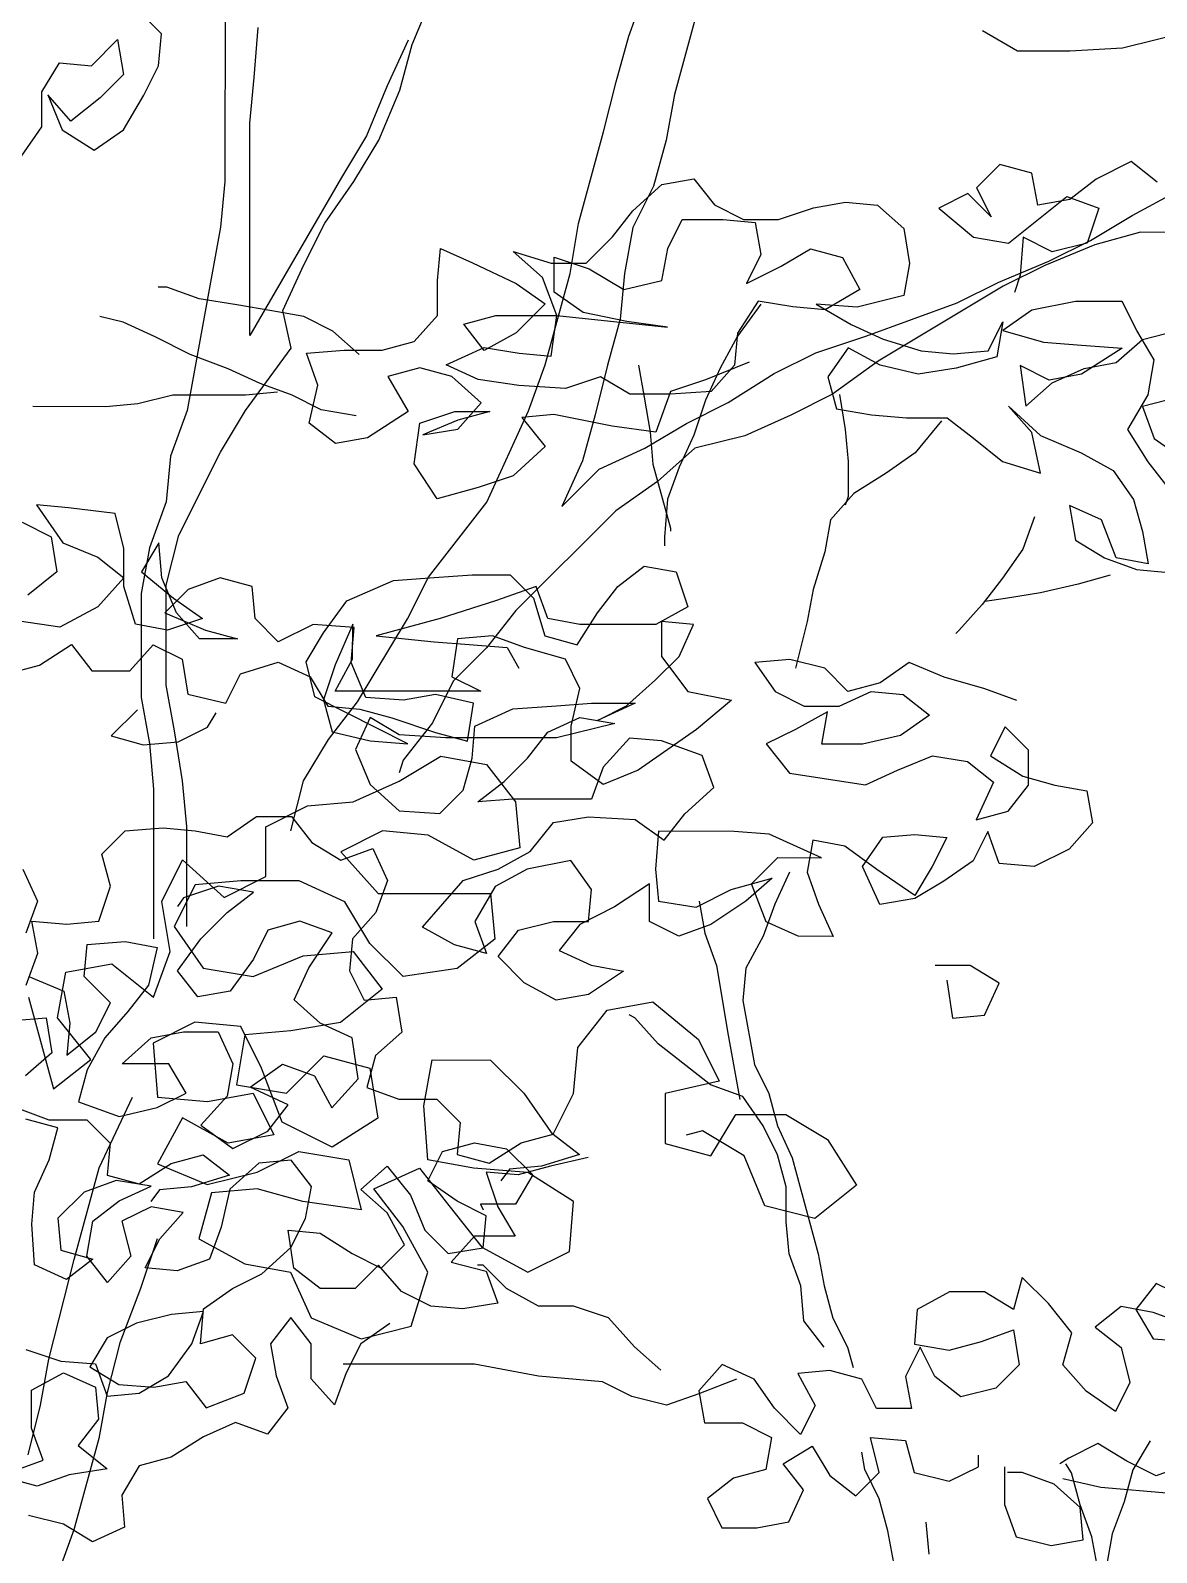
# Model space of a CAD drawing. Header units: millimetres. Extents: x -249630 to 95394, y -188036 to 109963.
# Drawn here: x -72988.3 to -72640.1, y -652.3 to -181.6 of the extents above; entities that cross this region are included whole.
import ezdxf

# ---------------------------------------------------------------- set-up
doc = ezdxf.new("R2010")
doc.units = ezdxf.units.MM
doc.layers.add('AHojas', color=86, linetype='Continuous')
doc.layers.add('ATronco', color=36, linetype='Continuous')

# ---------------------------------------------------------------- blocks, each defined once
blk = doc.blocks.new('Arbol_01')
at = {"layer": 'AHojas'}
for p, q in [((-0.4929, 2.429), (-0.50216, 2.43828)), ((-0.49394, 2.41767), (-0.4929, 2.429)), ((-0.20268, 2.43023), (-0.19033, 2.42301)), ((-0.15326, 2.42401), (-0.12854, 2.43016)), ((-0.51763, 2.4177), (-0.50835, 2.42696)), ((-0.50835, 2.42696), (-0.5063, 2.4146)), ((-0.19033, 2.42301), (-0.1718, 2.42299)), ((-0.1718, 2.42299), (-0.15326, 2.42401)), ((-0.53514, 2.40845), (-0.52895, 2.41874)), ((-0.52895, 2.41874), (-0.51763, 2.4177)), ((-0.4991, 2.40738), (-0.49394, 2.41767)), ((-0.5063, 2.4146), (-0.51455, 2.40637)), ((-0.53515, 2.39609), (-0.53514, 2.40845)), ((-0.53308, 2.40741), (-0.52794, 2.39505)), ((-0.52485, 2.39814), (-0.53308, 2.40741)), ((-0.51455, 2.40637), (-0.52485, 2.39814)), ((-0.50632, 2.39503), (-0.4991, 2.40738)), ((-0.54237, 2.3858), (-0.53515, 2.39609)), ((-0.52794, 2.39505), (-0.51662, 2.38783)), ((-0.51662, 2.38783), (-0.50632, 2.39503)), ((-0.15021, 2.38385), (-0.16257, 2.37768)), ((-0.14095, 2.37663), (-0.15021, 2.38385)), ((-0.19655, 2.38286), (-0.20479, 2.37463)), ((-0.18522, 2.37976), (-0.19655, 2.38286)), ((-0.18317, 2.36843), (-0.18522, 2.37976)), ((-0.316, 2.37576), (-0.30467, 2.37781)), ((-0.30467, 2.37781), (-0.29747, 2.36854)), ((-0.16257, 2.37768), (-0.17185, 2.37048)), ((-0.3263, 2.3665), (-0.316, 2.37576)), ((-0.20788, 2.37257), (-0.21818, 2.36743)), ((-0.19965, 2.36433), (-0.20788, 2.37257)), ((-0.20479, 2.37463), (-0.19965, 2.36433)), ((-0.29747, 2.36854), (-0.28718, 2.36338)), ((-0.26246, 2.36747), (-0.25113, 2.36952)), ((-0.25113, 2.36952), (-0.23981, 2.36848)), ((-0.23981, 2.36848), (-0.23055, 2.36024)), ((-0.19348, 2.35506), (-0.17287, 2.37151)), ((-0.17185, 2.37048), (-0.18317, 2.36843)), ((-0.17287, 2.37151), (-0.16155, 2.36738)), ((-0.33352, 2.35724), (-0.3263, 2.3665)), ((-0.27482, 2.36337), (-0.26246, 2.36747)), ((-0.21818, 2.36743), (-0.20584, 2.35713)), ((-0.16155, 2.36738), (-0.16568, 2.35503)), ((-0.31396, 2.35311), (-0.3088, 2.3634)), ((-0.3088, 2.3634), (-0.29438, 2.36339)), ((-0.29438, 2.36339), (-0.28306, 2.36234)), ((-0.28718, 2.36338), (-0.27482, 2.36337)), ((-0.28306, 2.36234), (-0.28101, 2.35102)), ((-0.34279, 2.34798), (-0.33352, 2.35724)), ((-0.23055, 2.36024), (-0.2285, 2.34788)), ((-0.20584, 2.35713), (-0.19348, 2.35506)), ((-0.18833, 2.35711), (-0.18938, 2.34372)), ((-0.17804, 2.35195), (-0.18833, 2.35711)), ((-0.16568, 2.35503), (-0.17804, 2.35195)), ((-0.39531, 2.34185), (-0.39427, 2.35318)), ((-0.39427, 2.35318), (-0.38295, 2.34802)), ((-0.36853, 2.35213), (-0.35515, 2.348)), ((-0.35824, 2.34285), (-0.36853, 2.35213)), ((-0.35413, 2.3377), (-0.35412, 2.35005)), ((-0.35412, 2.35005), (-0.34177, 2.34592)), ((-0.31603, 2.34178), (-0.31396, 2.35311)), ((-0.28101, 2.35102), (-0.28617, 2.34072)), ((-0.27381, 2.34689), (-0.2635, 2.35306)), ((-0.2635, 2.35306), (-0.25218, 2.34996)), ((-0.25218, 2.34996), (-0.24601, 2.33863)), ((-0.38295, 2.34802), (-0.36751, 2.3408)), ((-0.35515, 2.348), (-0.34279, 2.34798)), ((-0.34177, 2.34592), (-0.32942, 2.3387)), ((-0.28617, 2.34072), (-0.27381, 2.34689)), ((-0.2285, 2.34788), (-0.23057, 2.33655)), ((-0.35311, 2.32946), (-0.35824, 2.34285)), ((-0.18938, 2.34372), (-0.19144, 2.33755)), ((-0.39532, 2.3295), (-0.39531, 2.34185)), ((-0.36751, 2.3408), (-0.35722, 2.33358)), ((-0.32942, 2.3387), (-0.31603, 2.34178)), ((-0.24601, 2.33863), (-0.25837, 2.33143)), ((-0.34384, 2.33048), (-0.35413, 2.3377)), ((-0.23057, 2.33655), (-0.24705, 2.33245)), ((-0.35722, 2.33358), (-0.36753, 2.32329)), ((-0.28205, 2.33454), (-0.28927, 2.32322)), ((-0.28103, 2.33351), (-0.28927, 2.32219)), ((-0.2697, 2.33247), (-0.28205, 2.33454)), ((-0.25837, 2.33143), (-0.2697, 2.33247)), ((-0.26146, 2.33349), (-0.24911, 2.32628)), ((-0.24705, 2.33245), (-0.26146, 2.33349)), ((-0.18527, 2.33137), (-0.19557, 2.32417)), ((-0.16982, 2.33444), (-0.18527, 2.33137)), ((-0.15334, 2.33442), (-0.16982, 2.33444)), ((-0.14821, 2.32412), (-0.15334, 2.33442)), ((-0.40357, 2.32024), (-0.39532, 2.3295)), ((-0.38606, 2.3264), (-0.37473, 2.32948)), ((-0.37473, 2.32948), (-0.35311, 2.32946)), ((-0.35518, 2.31505), (-0.35311, 2.32946)), ((-0.35311, 2.32946), (-0.31398, 2.3253)), ((-0.3284, 2.32738), (-0.34384, 2.33048)), ((-0.31398, 2.3253), (-0.3284, 2.32738)), ((-0.20073, 2.31696), (-0.19557, 2.32726)), ((-0.19557, 2.32726), (-0.19764, 2.3149)), ((-0.42299, 2.31567), (-0.43225, 2.32392)), ((-0.37886, 2.31713), (-0.38606, 2.3264)), ((-0.36753, 2.32329), (-0.37886, 2.31713)), ((-0.24911, 2.32628), (-0.23779, 2.32112)), ((-0.19557, 2.32417), (-0.18116, 2.32003)), ((-0.14204, 2.31382), (-0.14821, 2.32412)), ((-0.14615, 2.32103), (-0.13379, 2.32411)), ((-0.4149, 2.31716), (-0.40357, 2.32024)), ((-0.28927, 2.32219), (-0.29546, 2.31087)), ((-0.28927, 2.32322), (-0.29031, 2.3119)), ((-0.23779, 2.32112), (-0.22441, 2.31699)), ((-0.18116, 2.32003), (-0.16777, 2.31899)), ((-0.15542, 2.3128), (-0.14615, 2.32103)), ((-0.44167, 2.31615), (-0.42829, 2.31717)), ((-0.43756, 2.30482), (-0.44167, 2.31615)), ((-0.39225, 2.31199), (-0.37886, 2.31816)), ((-0.37886, 2.31816), (-0.36651, 2.31609)), ((-0.36651, 2.31609), (-0.35518, 2.31505)), ((-0.25015, 2.31804), (-0.25737, 2.30775)), ((-0.23883, 2.31185), (-0.25015, 2.31804)), ((-0.22441, 2.31699), (-0.21308, 2.31595)), ((-0.21308, 2.31595), (-0.20073, 2.31696)), ((-0.15336, 2.31795), (-0.16778, 2.3087)), ((-0.16777, 2.31899), (-0.15336, 2.31795)), ((-0.38093, 2.30683), (-0.39225, 2.31199)), ((-0.28516, 2.31292), (-0.30061, 2.30676)), ((-0.19764, 2.3149), (-0.21206, 2.3108)), ((-0.16675, 2.31075), (-0.15542, 2.3128)), ((-0.14411, 2.30147), (-0.14204, 2.31382)), ((-0.40152, 2.31097), (-0.41285, 2.30789)), ((-0.3902, 2.30787), (-0.40152, 2.31097)), ((-0.32429, 2.31193), (-0.32224, 2.3006)), ((-0.29546, 2.31087), (-0.30062, 2.29955)), ((-0.29031, 2.3119), (-0.29856, 2.30264)), ((-0.22545, 2.30875), (-0.23883, 2.31185)), ((-0.21206, 2.3108), (-0.22545, 2.30875)), ((-0.1894, 2.3118), (-0.18736, 2.29739)), ((-0.17911, 2.30665), (-0.1894, 2.3118)), ((-0.16778, 2.3087), (-0.17911, 2.30665)), ((-0.17808, 2.30562), (-0.16675, 2.31075)), ((-0.44066, 2.29144), (-0.43756, 2.30482)), ((-0.41285, 2.30789), (-0.40565, 2.29553)), ((-0.37991, 2.29859), (-0.3902, 2.30787)), ((-0.36652, 2.30476), (-0.38093, 2.30683)), ((-0.35004, 2.30371), (-0.36652, 2.30476)), ((-0.33768, 2.30782), (-0.35004, 2.30371)), ((-0.32739, 2.30163), (-0.33768, 2.30782)), ((-0.30061, 2.30676), (-0.31297, 2.30265)), ((-0.25737, 2.30775), (-0.25429, 2.29642)), ((-0.18736, 2.29739), (-0.17808, 2.30562)), ((-0.43639, 2.29612), (-0.44668, 2.30128)), ((-0.31298, 2.30162), (-0.32739, 2.30163)), ((-0.31297, 2.30265), (-0.31814, 2.28824)), ((-0.29856, 2.30264), (-0.31298, 2.30162)), ((-0.25325, 2.30157), (-0.25121, 2.28921)), ((-0.15133, 2.28912), (-0.14411, 2.30147)), ((-0.38815, 2.28933), (-0.37991, 2.29859)), ((-0.19354, 2.29739), (-0.18222, 2.28709)), ((-0.18531, 2.28812), (-0.19354, 2.29739)), ((-0.13381, 2.30043), (-0.14617, 2.29735)), ((-0.14617, 2.29735), (-0.14206, 2.28602)), ((-0.40565, 2.29553), (-0.42008, 2.28627)), ((-0.40154, 2.29141), (-0.38918, 2.29551)), ((-0.38918, 2.29551), (-0.37682, 2.2955)), ((-0.37682, 2.2955), (-0.38815, 2.29242)), ((-0.35417, 2.29445), (-0.3655, 2.29343)), ((-0.3655, 2.29343), (-0.35727, 2.28313)), ((-0.33358, 2.29031), (-0.35417, 2.29445)), ((-0.25429, 2.29642), (-0.24193, 2.29435)), ((-0.24193, 2.29435), (-0.22958, 2.29331)), ((-0.22958, 2.29331), (-0.21516, 2.29329)), ((-0.21516, 2.29329), (-0.2059, 2.28608)), ((-0.4314, 2.28423), (-0.44066, 2.29144)), ((-0.40361, 2.27699), (-0.40154, 2.29141)), ((-0.38815, 2.29242), (-0.40051, 2.28729)), ((-0.31814, 2.28824), (-0.33358, 2.29031)), ((-0.42008, 2.28627), (-0.4314, 2.28423)), ((-0.40051, 2.28729), (-0.38815, 2.28933)), ((-0.3202, 2.28824), (-0.31918, 2.27691)), ((-0.2059, 2.28608), (-0.19561, 2.27783)), ((-0.18223, 2.2737), (-0.18531, 2.28812)), ((-0.18222, 2.28709), (-0.16781, 2.28089)), ((-0.14413, 2.27778), (-0.15133, 2.28912)), ((-0.14206, 2.28602), (-0.13177, 2.2788)), ((-0.35727, 2.28313), (-0.3686, 2.27284)), ((-0.16781, 2.28089), (-0.15649, 2.27471)), ((-0.39538, 2.26463), (-0.40361, 2.27699)), ((-0.19561, 2.27783), (-0.18223, 2.2737)), ((-0.15649, 2.27471), (-0.14929, 2.2644)), ((-0.13385, 2.26439), (-0.14413, 2.27778)), ((-0.3686, 2.27284), (-0.38096, 2.26873)), ((-0.38096, 2.26873), (-0.39538, 2.26463)), ((-0.14929, 2.2644), (-0.14621, 2.25307)), ((-0.53699, 2.26257), (-0.52774, 2.24917)), ((-0.52567, 2.26153), (-0.53699, 2.26257)), ((-0.5092, 2.25945), (-0.52567, 2.26153)), ((-0.50612, 2.24709), (-0.5092, 2.25945)), ((-0.17195, 2.26236), (-0.1699, 2.25001)), ((-0.16062, 2.25721), (-0.17195, 2.26236)), ((-0.54215, 2.25639), (-0.53186, 2.25123)), ((-0.15549, 2.24381), (-0.16062, 2.25721)), ((-0.14621, 2.25307), (-0.14416, 2.24175)), ((-0.53186, 2.25123), (-0.52981, 2.23888)), ((-0.52774, 2.24917), (-0.51539, 2.24401)), ((-0.49376, 2.24914), (-0.49995, 2.23885)), ((-0.49274, 2.23678), (-0.49376, 2.24914)), ((-0.1699, 2.25001), (-0.15961, 2.24382)), ((-0.50613, 2.23371), (-0.50612, 2.24709)), ((-0.51539, 2.24401), (-0.50613, 2.2368)), ((-0.33157, 2.23368), (-0.3223, 2.24088)), ((-0.3223, 2.24088), (-0.31097, 2.23881)), ((-0.15961, 2.24382), (-0.14828, 2.23969)), ((-0.14416, 2.24175), (-0.15549, 2.24381)), ((-0.52981, 2.23888), (-0.54011, 2.23065)), ((-0.50613, 2.2368), (-0.5154, 2.22651)), ((-0.49995, 2.23885), (-0.48863, 2.22957)), ((-0.48761, 2.22442), (-0.49274, 2.23678)), ((-0.47215, 2.23676), (-0.48348, 2.23266)), ((-0.46082, 2.23367), (-0.47215, 2.23676)), ((-0.41086, 2.23581), (-0.39644, 2.23683)), ((-0.39644, 2.23683), (-0.38305, 2.23785)), ((-0.38305, 2.23785), (-0.36967, 2.23783)), ((-0.36967, 2.23783), (-0.36144, 2.22959)), ((-0.31097, 2.23881), (-0.30687, 2.22645)), ((-0.14828, 2.23969), (-0.13696, 2.23865)), ((-0.50202, 2.22032), (-0.50613, 2.23371)), ((-0.45981, 2.22234), (-0.46082, 2.23367)), ((-0.42734, 2.22862), (-0.41086, 2.23581)), ((-0.3604, 2.23371), (-0.37482, 2.22857)), ((-0.35629, 2.22238), (-0.3604, 2.23371)), ((-0.33879, 2.22442), (-0.33157, 2.23368)), ((-0.48348, 2.23266), (-0.49172, 2.22443)), ((-0.48863, 2.22957), (-0.47834, 2.22235)), ((-0.36144, 2.22959), (-0.35733, 2.2162)), ((-0.5154, 2.22651), (-0.5288, 2.21931)), ((-0.43558, 2.2173), (-0.42734, 2.22862)), ((-0.37482, 2.22857), (-0.39439, 2.22241)), ((-0.30687, 2.22645), (-0.3182, 2.22028)), ((-0.49172, 2.22443), (-0.47731, 2.21824)), ((-0.47834, 2.22235), (-0.4907, 2.21825)), ((-0.47938, 2.21515), (-0.48761, 2.22442)), ((-0.45158, 2.21409), (-0.45981, 2.22234)), ((-0.39439, 2.22241), (-0.41705, 2.21625)), ((-0.34497, 2.22031), (-0.35629, 2.22238)), ((-0.34601, 2.2131), (-0.33879, 2.22442)), ((-0.5288, 2.21931), (-0.54321, 2.22138)), ((-0.4907, 2.21825), (-0.50202, 2.22032)), ((-0.47731, 2.21824), (-0.46599, 2.21514)), ((-0.43921, 2.22026), (-0.45158, 2.21409)), ((-0.4248, 2.21922), (-0.43921, 2.22026)), ((-0.42528, 2.22038), (-0.43148, 2.20597)), ((-0.42584, 2.20686), (-0.4248, 2.21922)), ((-0.4253, 2.20802), (-0.42528, 2.22038)), ((-0.3182, 2.22028), (-0.34497, 2.22031)), ((-0.31614, 2.22131), (-0.31615, 2.20895)), ((-0.30481, 2.22027), (-0.31614, 2.22131)), ((-0.30997, 2.20895), (-0.30481, 2.22027)), ((-0.21111, 2.21812), (-0.21214, 2.2171)), ((-0.46599, 2.21514), (-0.47938, 2.21515)), ((-0.44177, 2.20701), (-0.43558, 2.2173)), ((-0.41705, 2.21625), (-0.39646, 2.21417)), ((-0.39646, 2.21417), (-0.3841, 2.21313)), ((-0.38822, 2.2152), (-0.39029, 2.20181)), ((-0.37586, 2.21622), (-0.38822, 2.2152)), ((-0.36454, 2.21209), (-0.37586, 2.21622)), ((-0.35733, 2.2162), (-0.34601, 2.2131)), ((-0.53602, 2.20593), (-0.52468, 2.21313)), ((-0.52468, 2.21313), (-0.51748, 2.20386)), ((-0.5041, 2.20384), (-0.49585, 2.2131)), ((-0.49585, 2.2131), (-0.48556, 2.20795)), ((-0.3841, 2.21313), (-0.37072, 2.21209)), ((-0.37072, 2.21209), (-0.36661, 2.20488)), ((-0.35013, 2.20795), (-0.36454, 2.21209)), ((-0.48556, 2.20795), (-0.48351, 2.19559)), ((-0.46497, 2.20278), (-0.45158, 2.20689)), ((-0.45158, 2.20689), (-0.44026, 2.20173)), ((-0.43869, 2.19465), (-0.44177, 2.20701)), ((-0.43148, 2.1967), (-0.4253, 2.20802)), ((-0.4207, 2.1945), (-0.42584, 2.20686)), ((-0.34499, 2.19765), (-0.35013, 2.20795)), ((-0.31822, 2.20072), (-0.30997, 2.20895)), ((-0.31615, 2.20895), (-0.30689, 2.19659)), ((-0.27084, 2.20788), (-0.2832, 2.20686)), ((-0.2832, 2.20686), (-0.276, 2.19656)), ((-0.25849, 2.20478), (-0.27084, 2.20788)), ((-0.22863, 2.20681), (-0.23893, 2.19962)), ((-0.21628, 2.20165), (-0.22863, 2.20681)), ((-0.54735, 2.20285), (-0.53602, 2.20593)), ((-0.51748, 2.20386), (-0.5041, 2.20384)), ((-0.47013, 2.19249), (-0.46497, 2.20278)), ((-0.43148, 2.20597), (-0.43561, 2.19362)), ((-0.25026, 2.19654), (-0.25849, 2.20478)), ((-0.44026, 2.20173), (-0.43409, 2.19142)), ((-0.39029, 2.20181), (-0.38, 2.19666)), ((-0.32852, 2.19146), (-0.31822, 2.20072)), ((-0.23893, 2.19962), (-0.25026, 2.19654)), ((-0.20187, 2.19752), (-0.21628, 2.20165)), ((-0.48351, 2.19559), (-0.47013, 2.19249)), ((-0.38, 2.19666), (-0.43148, 2.1967)), ((-0.39599, 2.19551), (-0.40732, 2.19346)), ((-0.38261, 2.19241), (-0.39599, 2.19551)), ((-0.34809, 2.18427), (-0.34499, 2.19765)), ((-0.30689, 2.19659), (-0.29145, 2.19349)), ((-0.276, 2.19656), (-0.26571, 2.1914)), ((-0.25335, 2.19139), (-0.24202, 2.19653)), ((-0.24202, 2.19653), (-0.2307, 2.19549)), ((-0.2307, 2.19549), (-0.22144, 2.18827)), ((-0.19054, 2.19339), (-0.20187, 2.19752)), ((-0.40576, 2.17814), (-0.43869, 2.19465)), ((-0.43561, 2.19362), (-0.43253, 2.18229)), ((-0.40732, 2.19346), (-0.4207, 2.1945)), ((-0.38468, 2.17902), (-0.38261, 2.19241)), ((-0.36868, 2.19047), (-0.35323, 2.19148)), ((-0.35323, 2.19148), (-0.34088, 2.1925)), ((-0.34088, 2.1925), (-0.32543, 2.19249)), ((-0.32543, 2.19249), (-0.33882, 2.18632)), ((-0.29145, 2.19349), (-0.30382, 2.1832)), ((-0.50136, 2.19012), (-0.51063, 2.18086)), ((-0.47665, 2.18392), (-0.47356, 2.18907)), ((-0.43409, 2.19142), (-0.42277, 2.19038)), ((-0.42277, 2.19038), (-0.41144, 2.18728)), ((-0.38207, 2.1843), (-0.36868, 2.19047)), ((-0.33882, 2.18632), (-0.32852, 2.19146)), ((-0.25748, 2.18934), (-0.26881, 2.18317)), ((-0.26571, 2.1914), (-0.25335, 2.19139)), ((-0.25955, 2.17801), (-0.25748, 2.18934)), ((-0.22144, 2.18827), (-0.23174, 2.18107)), ((-0.41914, 2.18742), (-0.4243, 2.1761)), ((-0.40885, 2.18124), (-0.41914, 2.18742)), ((-0.41144, 2.18728), (-0.396, 2.18212)), ((-0.38311, 2.17298), (-0.38207, 2.1843)), ((-0.35633, 2.18222), (-0.345, 2.18736)), ((-0.33265, 2.18529), (-0.35324, 2.18016)), ((-0.3481, 2.17191), (-0.34809, 2.18427)), ((-0.345, 2.18736), (-0.33265, 2.18529)), ((-0.19467, 2.18413), (-0.19983, 2.17384)), ((-0.18644, 2.17588), (-0.19467, 2.18413)), ((-0.51063, 2.18086), (-0.49931, 2.17776)), ((-0.48695, 2.17878), (-0.47665, 2.18392)), ((-0.43253, 2.18229), (-0.41914, 2.17919)), ((-0.39237, 2.18019), (-0.40885, 2.18124)), ((-0.396, 2.18212), (-0.38468, 2.17902)), ((-0.35324, 2.18016), (-0.39237, 2.18019)), ((-0.36355, 2.17296), (-0.35633, 2.18222)), ((-0.30382, 2.1832), (-0.32442, 2.1688)), ((-0.26881, 2.18317), (-0.27911, 2.17803)), ((-0.23174, 2.18107), (-0.24513, 2.178)), ((-0.49931, 2.17776), (-0.48695, 2.17878)), ((-0.41914, 2.17919), (-0.40576, 2.17814)), ((-0.3275, 2.18013), (-0.33678, 2.16984)), ((-0.31618, 2.17909), (-0.3275, 2.18013)), ((-0.30177, 2.17393), (-0.31618, 2.17909)), ((-0.27911, 2.17803), (-0.27088, 2.16772)), ((-0.24513, 2.178), (-0.25955, 2.17801)), ((-0.4243, 2.1761), (-0.41916, 2.16374)), ((-0.38621, 2.16165), (-0.38311, 2.17298)), ((-0.37179, 2.16473), (-0.36355, 2.17296)), ((-0.29766, 2.1626), (-0.30177, 2.17393)), ((-0.23278, 2.16872), (-0.22042, 2.17386)), ((-0.22042, 2.17386), (-0.20807, 2.17179)), ((-0.19983, 2.17384), (-0.18851, 2.16662)), ((-0.18645, 2.16353), (-0.18644, 2.17588)), ((-0.33678, 2.16367), (-0.3481, 2.17191)), ((-0.33678, 2.16984), (-0.34091, 2.15852)), ((-0.20807, 2.17179), (-0.19881, 2.16457)), ((-0.32442, 2.1688), (-0.33678, 2.16367)), ((-0.27088, 2.16772), (-0.24411, 2.16358)), ((-0.24411, 2.16358), (-0.23278, 2.16872)), ((-0.18851, 2.16662), (-0.17718, 2.16352)), ((-0.41916, 2.16374), (-0.40887, 2.15446)), ((-0.39446, 2.15342), (-0.38621, 2.16165)), ((-0.38107, 2.15753), (-0.37179, 2.16473)), ((-0.30796, 2.15334), (-0.29766, 2.1626)), ((-0.19881, 2.16457), (-0.205, 2.15119)), ((-0.19367, 2.15427), (-0.18645, 2.16353)), ((-0.17718, 2.16352), (-0.16586, 2.16145)), ((-0.16586, 2.16145), (-0.16381, 2.15012)), ((-0.36871, 2.15855), (-0.38107, 2.15753)), ((-0.34091, 2.15852), (-0.36871, 2.15855)), ((-0.40887, 2.15446), (-0.39446, 2.15342)), ((-0.205, 2.15119), (-0.19367, 2.15427)), ((-0.46963, 2.14525), (-0.45933, 2.15245)), ((-0.45933, 2.15245), (-0.44697, 2.15244)), ((-0.44697, 2.15244), (-0.43977, 2.14317)), ((-0.36255, 2.14001), (-0.3543, 2.1503)), ((-0.3543, 2.1503), (-0.34194, 2.15234)), ((-0.34194, 2.15234), (-0.32547, 2.1513)), ((-0.32547, 2.1513), (-0.31518, 2.14408)), ((-0.31518, 2.14408), (-0.30796, 2.15334)), ((-0.16381, 2.15012), (-0.17206, 2.14086)), ((-0.51391, 2.13912), (-0.50567, 2.14735)), ((-0.50567, 2.14735), (-0.49228, 2.14836)), ((-0.49228, 2.14836), (-0.48095, 2.14732)), ((-0.48095, 2.14732), (-0.46963, 2.14525)), ((-0.31724, 2.14717), (-0.31828, 2.13379)), ((-0.29046, 2.14715), (-0.31724, 2.14717)), ((-0.27811, 2.14611), (-0.29046, 2.14715)), ((-0.20088, 2.14707), (-0.20604, 2.13677)), ((-0.19677, 2.13574), (-0.20088, 2.14707)), ((-0.43977, 2.14317), (-0.42948, 2.13698)), ((-0.25958, 2.13785), (-0.27811, 2.14611)), ((-0.26267, 2.14403), (-0.26473, 2.13271)), ((-0.25134, 2.14196), (-0.26267, 2.14403)), ((-0.24517, 2.13475), (-0.23795, 2.14504)), ((-0.23795, 2.14504), (-0.22662, 2.14606)), ((-0.22662, 2.14606), (-0.2153, 2.14502)), ((-0.2153, 2.14502), (-0.22046, 2.13473)), ((-0.51083, 2.12779), (-0.51391, 2.13912)), ((-0.42948, 2.13698), (-0.41815, 2.14109)), ((-0.41815, 2.14109), (-0.41301, 2.12976)), ((-0.37388, 2.13384), (-0.36255, 2.14001)), ((-0.24002, 2.13372), (-0.25134, 2.14196)), ((-0.17206, 2.14086), (-0.18442, 2.1347)), ((-0.34814, 2.1369), (-0.36358, 2.13383)), ((-0.34094, 2.1266), (-0.34814, 2.1369)), ((-0.2843, 2.12861), (-0.27503, 2.13787)), ((-0.27503, 2.13787), (-0.25958, 2.13785)), ((-0.20604, 2.13677), (-0.21634, 2.12958)), ((-0.18442, 2.1347), (-0.19677, 2.13574)), ((-0.54185, 2.13382), (-0.53671, 2.12249)), ((-0.38624, 2.12973), (-0.37388, 2.13384)), ((-0.36358, 2.13383), (-0.37492, 2.12766)), ((-0.31828, 2.13379), (-0.31726, 2.12246)), ((-0.27091, 2.13272), (-0.27607, 2.12139)), ((-0.26473, 2.13271), (-0.26063, 2.12138)), ((-0.239, 2.12136), (-0.24517, 2.13475)), ((-0.22664, 2.12444), (-0.24002, 2.13372)), ((-0.22046, 2.13473), (-0.22664, 2.12444)), ((-0.51496, 2.11543), (-0.51083, 2.12779)), ((-0.47273, 2.12775), (-0.48509, 2.12364)), ((-0.46038, 2.12568), (-0.47273, 2.12775)), ((-0.41301, 2.12976), (-0.41714, 2.11843)), ((-0.40067, 2.11327), (-0.38624, 2.12973)), ((-0.37492, 2.12766), (-0.38213, 2.11531)), ((-0.32034, 2.12864), (-0.33271, 2.12042)), ((-0.32035, 2.11526), (-0.32034, 2.12864)), ((-0.29151, 2.12656), (-0.27709, 2.13066)), ((-0.27709, 2.13066), (-0.28637, 2.12243)), ((-0.27917, 2.11522), (-0.2843, 2.12861)), ((-0.21634, 2.12958), (-0.22665, 2.12341)), ((-0.46965, 2.11848), (-0.46038, 2.12568)), ((-0.34198, 2.11528), (-0.34094, 2.1266)), ((-0.30387, 2.12039), (-0.29151, 2.12656)), ((-0.53671, 2.12249), (-0.54084, 2.11117)), ((-0.48509, 2.12364), (-0.48716, 2.12056)), ((-0.33271, 2.12042), (-0.34507, 2.11425)), ((-0.31726, 2.12246), (-0.30387, 2.12039)), ((-0.30284, 2.12245), (-0.30079, 2.11112)), ((-0.28637, 2.12243), (-0.29873, 2.11421)), ((-0.27607, 2.12139), (-0.2802, 2.11007)), ((-0.26063, 2.12138), (-0.25549, 2.11005)), ((-0.22665, 2.12341), (-0.239, 2.12136)), ((-0.47893, 2.10922), (-0.46965, 2.11848)), ((-0.41714, 2.11843), (-0.42539, 2.10917)), ((-0.53865, 2.11546), (-0.52629, 2.11441)), ((-0.5366, 2.10413), (-0.53865, 2.11546)), ((-0.52629, 2.11441), (-0.51496, 2.11543)), ((-0.44392, 2.11537), (-0.45524, 2.11229)), ((-0.43259, 2.11124), (-0.44392, 2.11537)), ((-0.38935, 2.10708), (-0.40067, 2.11327)), ((-0.38213, 2.11531), (-0.37803, 2.10398)), ((-0.36669, 2.11221), (-0.35433, 2.11529)), ((-0.35433, 2.11529), (-0.34198, 2.11528)), ((-0.34507, 2.11425), (-0.35228, 2.10499)), ((-0.31006, 2.1101), (-0.32035, 2.11526)), ((-0.29873, 2.11421), (-0.31006, 2.1101)), ((-0.26784, 2.11006), (-0.27917, 2.11522)), ((-0.48718, 2.0979), (-0.47893, 2.10922)), ((-0.45524, 2.11229), (-0.4604, 2.102)), ((-0.44084, 2.09889), (-0.43259, 2.11124)), ((-0.42539, 2.10917), (-0.42643, 2.09785)), ((-0.37391, 2.10295), (-0.36669, 2.11221)), ((-0.30079, 2.11112), (-0.29669, 2.09979)), ((-0.2802, 2.11007), (-0.28639, 2.09875)), ((-0.25549, 2.11005), (-0.26784, 2.11006)), ((-0.52013, 2.09587), (-0.51909, 2.1072)), ((-0.51909, 2.1072), (-0.5057, 2.10822)), ((-0.5057, 2.10822), (-0.49438, 2.10615)), ((-0.49438, 2.10615), (-0.49748, 2.09277)), ((-0.37803, 2.10398), (-0.38935, 2.10708)), ((-0.35228, 2.10499), (-0.34096, 2.09983)), ((-0.54073, 2.0928), (-0.5366, 2.10413)), ((-0.4604, 2.102), (-0.46865, 2.09068)), ((-0.36465, 2.09367), (-0.37391, 2.10295)), ((-0.47998, 2.08863), (-0.48718, 2.0979)), ((-0.446, 2.08757), (-0.44084, 2.09889)), ((-0.42643, 2.09785), (-0.42129, 2.08755)), ((-0.32964, 2.09776), (-0.342, 2.08953)), ((-0.34096, 2.09983), (-0.32964, 2.09776)), ((-0.2071, 2.09971), (-0.21946, 2.09972)), ((-0.19681, 2.09352), (-0.2071, 2.09971)), ((-0.53969, 2.09589), (-0.52734, 2.09073)), ((-0.51087, 2.0866), (-0.52013, 2.09587)), ((-0.35333, 2.08748), (-0.36465, 2.09367)), ((-0.21535, 2.09457), (-0.2133, 2.08118)), ((-0.52734, 2.09073), (-0.52529, 2.0794)), ((-0.49748, 2.09277), (-0.5047, 2.0835)), ((-0.46865, 2.09068), (-0.47998, 2.08863)), ((-0.20197, 2.0822), (-0.19681, 2.09352)), ((-0.51603, 2.07631), (-0.51087, 2.0866)), ((-0.43674, 2.07932), (-0.446, 2.08757)), ((-0.42129, 2.08755), (-0.40996, 2.08857)), ((-0.40996, 2.08857), (-0.40791, 2.07621)), ((-0.342, 2.08953), (-0.35333, 2.08748)), ((-0.5047, 2.0835), (-0.51294, 2.07424)), ((-0.32553, 2.08128), (-0.32759, 2.08231)), ((-0.54499, 2.08028), (-0.53366, 2.0813)), ((-0.53366, 2.0813), (-0.53162, 2.06894)), ((-0.52529, 2.0794), (-0.52633, 2.06808)), ((-0.42542, 2.07416), (-0.43674, 2.07932)), ((-0.3173, 2.07201), (-0.32553, 2.08128)), ((-0.2133, 2.08118), (-0.20197, 2.0822)), ((-0.52633, 2.06808), (-0.51603, 2.07631)), ((-0.49647, 2.07423), (-0.48514, 2.07628)), ((-0.48514, 2.07628), (-0.47278, 2.07627)), ((-0.47278, 2.07627), (-0.46764, 2.06494)), ((-0.40791, 2.07621), (-0.41719, 2.06798)), ((-0.51294, 2.07424), (-0.51913, 2.06292)), ((-0.50677, 2.06497), (-0.49647, 2.07423)), ((-0.42337, 2.05975), (-0.42542, 2.07416)), ((-0.53162, 2.06894), (-0.54089, 2.06071)), ((-0.41719, 2.06798), (-0.42029, 2.05666)), ((-0.4903, 2.06496), (-0.50677, 2.06497)), ((-0.48413, 2.05465), (-0.4903, 2.06496)), ((-0.46764, 2.06494), (-0.46971, 2.05361)), ((-0.46147, 2.05669), (-0.45014, 2.06492)), ((-0.45014, 2.06492), (-0.43882, 2.06079)), ((-0.51913, 2.06292), (-0.52223, 2.0516)), ((-0.43882, 2.06079), (-0.43265, 2.04946)), ((-0.43265, 2.04946), (-0.42337, 2.05975)), ((-0.44809, 2.0505), (-0.46147, 2.05669)), ((-0.42029, 2.05666), (-0.40896, 2.05253)), ((-0.49443, 2.04952), (-0.48413, 2.05465)), ((-0.46971, 2.05361), (-0.47899, 2.04332)), ((-0.40896, 2.05253), (-0.39558, 2.05251)), ((-0.39558, 2.05251), (-0.38735, 2.04427)), ((-0.54399, 2.04939), (-0.53267, 2.04526)), ((-0.52223, 2.0516), (-0.50782, 2.04644)), ((-0.50782, 2.04644), (-0.49443, 2.04952)), ((-0.45531, 2.04124), (-0.44809, 2.0505)), ((-0.52945, 2.04234), (-0.54077, 2.04544)), ((-0.53267, 2.04526), (-0.51928, 2.04525)), ((-0.51928, 2.04525), (-0.51105, 2.037)), ((-0.53254, 2.03102), (-0.52945, 2.04234)), ((-0.47899, 2.04332), (-0.46767, 2.03508)), ((-0.46767, 2.03508), (-0.45531, 2.04124)), ((-0.38735, 2.04427), (-0.38839, 2.03294)), ((-0.36573, 2.03704), (-0.3544, 2.04012)), ((-0.3544, 2.04012), (-0.34514, 2.0329)), ((-0.51105, 2.037), (-0.51209, 2.02568)), ((-0.39869, 2.02369), (-0.39354, 2.03398)), ((-0.39354, 2.03398), (-0.38221, 2.03706)), ((-0.38221, 2.03706), (-0.37088, 2.03499)), ((-0.37706, 2.02984), (-0.36573, 2.03704)), ((-0.37088, 2.03499), (-0.36162, 2.02571)), ((-0.5377, 2.01969), (-0.53254, 2.03102)), ((-0.50077, 2.02258), (-0.48943, 2.02978)), ((-0.48943, 2.02978), (-0.47811, 2.03285)), ((-0.47811, 2.03285), (-0.46884, 2.02564)), ((-0.45841, 2.02992), (-0.46871, 2.02066)), ((-0.44708, 2.03094), (-0.45841, 2.02992)), ((-0.43988, 2.02166), (-0.44708, 2.03094)), ((-0.38839, 2.03294), (-0.37706, 2.02984)), ((-0.34514, 2.0329), (-0.35853, 2.0288)), ((-0.34205, 2.03187), (-0.35544, 2.02879)), ((-0.42238, 2.02062), (-0.4131, 2.02885)), ((-0.4131, 2.02885), (-0.40488, 2.01854)), ((-0.3781, 2.02676), (-0.37399, 2.0144)), ((-0.36677, 2.02572), (-0.3781, 2.02676)), ((-0.36986, 2.02778), (-0.37295, 2.02366)), ((-0.35853, 2.0288), (-0.36986, 2.02778)), ((-0.35544, 2.02879), (-0.36677, 2.02572)), ((-0.50887, 2.02379), (-0.5202, 2.01968)), ((-0.51209, 2.02568), (-0.50077, 2.02258)), ((-0.49651, 2.02172), (-0.50887, 2.02379)), ((-0.46884, 2.02564), (-0.48223, 2.02153)), ((-0.3884, 2.01647), (-0.39869, 2.02369)), ((-0.36162, 2.02571), (-0.36781, 2.01542)), ((-0.53874, 2.00837), (-0.5377, 2.01969)), ((-0.5202, 2.01968), (-0.52947, 2.01042)), ((-0.50785, 2.01658), (-0.49651, 2.02172)), ((-0.49356, 2.02051), (-0.49665, 2.0164)), ((-0.48223, 2.02153), (-0.49356, 2.02051)), ((-0.46871, 2.02066), (-0.47182, 2.00728)), ((-0.44195, 2.01034), (-0.43988, 2.02166)), ((-0.41312, 2.01237), (-0.42238, 2.02062)), ((-0.40488, 2.01854), (-0.39974, 2.00618)), ((-0.51712, 2.00938), (-0.50785, 2.01658)), ((-0.49652, 2.01451), (-0.50682, 2.00937)), ((-0.4852, 2.01244), (-0.49652, 2.01451)), ((-0.37811, 2.01131), (-0.3884, 2.01647)), ((-0.38017, 2.01543), (-0.37914, 2.01337)), ((-0.36781, 2.01542), (-0.38017, 2.01543)), ((-0.49344, 2.00318), (-0.4852, 2.01244)), ((-0.40695, 2.00104), (-0.41312, 2.01237)), ((-0.37915, 1.99999), (-0.37811, 2.01131)), ((-0.37399, 2.0144), (-0.36782, 2.00409)), ((-0.53773, 1.99395), (-0.53874, 2.00837)), ((-0.52947, 2.01042), (-0.52846, 1.99909)), ((-0.51919, 1.99702), (-0.51712, 2.00938)), ((-0.50682, 2.00937), (-0.50374, 1.99701)), ((-0.47182, 2.00728), (-0.47594, 1.99596)), ((-0.44711, 2.00005), (-0.44195, 2.01034)), ((-0.44813, 2.00623), (-0.43681, 2.00519)), ((-0.44609, 1.99284), (-0.44813, 2.00623)), ((-0.43681, 2.00519), (-0.42549, 1.99797)), ((-0.39974, 2.00618), (-0.39151, 1.99794)), ((-0.38224, 2.00411), (-0.39048, 1.99485)), ((-0.36782, 2.00409), (-0.38224, 2.00411)), ((-0.4986, 1.99289), (-0.49344, 2.00318)), ((-0.45741, 1.99079), (-0.44711, 2.00005)), ((-0.4152, 1.99281), (-0.40695, 2.00104)), ((-0.39151, 1.99794), (-0.37915, 1.99999)), ((-0.52846, 1.99909), (-0.51713, 1.99599)), ((-0.51713, 1.99599), (-0.52641, 1.98879)), ((-0.51199, 1.98775), (-0.51919, 1.99702)), ((-0.50374, 1.99701), (-0.51199, 1.98775)), ((-0.47594, 1.99596), (-0.48727, 1.99185)), ((-0.42549, 1.99797), (-0.4152, 1.99281)), ((-0.52641, 1.98879), (-0.53773, 1.99395)), ((-0.48727, 1.99185), (-0.4986, 1.99289)), ((-0.43683, 1.98562), (-0.44609, 1.99284)), ((-0.41622, 1.99384), (-0.42447, 1.98561)), ((-0.408, 1.98457), (-0.41622, 1.99384)), ((-0.39048, 1.99485), (-0.37813, 1.99175)), ((-0.37916, 1.99381), (-0.38122, 1.99381)), ((-0.37093, 1.98556), (-0.37916, 1.99381)), ((-0.46772, 1.98565), (-0.45741, 1.99079)), ((-0.37813, 1.99175), (-0.37402, 1.98042)), ((-0.18867, 1.98951), (-0.19177, 1.97819)), ((-0.17941, 1.98024), (-0.18867, 1.98951)), ((-0.47802, 1.97845), (-0.46772, 1.98565)), ((-0.42447, 1.98561), (-0.43683, 1.98562)), ((-0.3977, 1.97941), (-0.408, 1.98457)), ((-0.21442, 1.98439), (-0.22575, 1.97822)), ((-0.20206, 1.98438), (-0.21442, 1.98439)), ((-0.14131, 1.98741), (-0.14852, 1.97815)), ((-0.13101, 1.98225), (-0.14131, 1.98741)), ((-0.19177, 1.97819), (-0.20206, 1.98438)), ((-0.47802, 1.97742), (-0.48935, 1.9764)), ((-0.48215, 1.9661), (-0.47802, 1.97742)), ((-0.47906, 1.9661), (-0.47802, 1.97845)), ((-0.38638, 1.97837), (-0.3977, 1.97941)), ((-0.37402, 1.98042), (-0.38638, 1.97837)), ((-0.22575, 1.97822), (-0.22679, 1.96587)), ((-0.17118, 1.96993), (-0.17941, 1.98024)), ((-0.15367, 1.97919), (-0.16294, 1.97199)), ((-0.14235, 1.97712), (-0.15367, 1.97919)), ((-0.14852, 1.97815), (-0.14235, 1.96785)), ((-0.13102, 1.97299), (-0.14235, 1.97712)), ((-0.50171, 1.97333), (-0.51201, 1.96819)), ((-0.48935, 1.9764), (-0.50171, 1.97333)), ((-0.44713, 1.97534), (-0.45435, 1.96607)), ((-0.43993, 1.96606), (-0.44713, 1.97534)), ((-0.41213, 1.97324), (-0.42243, 1.96605)), ((-0.25871, 1.96487), (-0.26591, 1.97414)), ((-0.25561, 1.97516), (-0.25047, 1.96486)), ((-0.20311, 1.96687), (-0.19178, 1.97098)), ((-0.19178, 1.97098), (-0.18973, 1.95862)), ((-0.17428, 1.95861), (-0.17118, 1.96993)), ((-0.16294, 1.97199), (-0.15368, 1.96477)), ((-0.51201, 1.96819), (-0.5182, 1.9579)), ((-0.4904, 1.95478), (-0.48215, 1.9661)), ((-0.46773, 1.96918), (-0.47906, 1.9661)), ((-0.4595, 1.96093), (-0.46773, 1.96918)), ((-0.45435, 1.96607), (-0.4523, 1.95475)), ((-0.43994, 1.95371), (-0.43993, 1.96606)), ((-0.42243, 1.96605), (-0.42759, 1.95575)), ((-0.22679, 1.96587), (-0.21444, 1.9638)), ((-0.21444, 1.9638), (-0.20311, 1.96687)), ((-0.14235, 1.96785), (-0.12897, 1.96681)), ((-0.54084, 1.96409), (-0.52849, 1.95996)), ((-0.25047, 1.96486), (-0.24842, 1.95765)), ((-0.22473, 1.96484), (-0.22989, 1.95454)), ((-0.21959, 1.95453), (-0.22473, 1.96484)), ((-0.15368, 1.96477), (-0.15061, 1.95241)), ((-0.52849, 1.95996), (-0.51614, 1.95892)), ((-0.51614, 1.95892), (-0.51203, 1.94759)), ((-0.46363, 1.94858), (-0.4595, 1.96093)), ((-0.29475, 1.95872), (-0.303, 1.94946)), ((-0.28343, 1.95356), (-0.29475, 1.95872)), ((-0.18973, 1.95862), (-0.19797, 1.9504)), ((-0.16605, 1.94934), (-0.17428, 1.95861)), ((-0.5388, 1.94968), (-0.52747, 1.95585)), ((-0.52747, 1.95585), (-0.51614, 1.95069)), ((-0.5182, 1.9579), (-0.50791, 1.95171)), ((-0.5007, 1.94861), (-0.4904, 1.95478)), ((-0.4523, 1.95475), (-0.44819, 1.94342)), ((-0.42759, 1.95575), (-0.43172, 1.94443)), ((-0.25666, 1.95663), (-0.26799, 1.95561)), ((-0.26799, 1.95561), (-0.26182, 1.94428)), ((-0.24534, 1.95353), (-0.25666, 1.95663)), ((-0.22989, 1.95454), (-0.22784, 1.94321)), ((-0.21033, 1.94732), (-0.21959, 1.95453)), ((-0.51614, 1.95069), (-0.51512, 1.93936)), ((-0.50791, 1.95171), (-0.49555, 1.95067)), ((-0.49555, 1.95067), (-0.48422, 1.95272)), ((-0.48422, 1.95272), (-0.47702, 1.94344)), ((-0.43172, 1.94443), (-0.43994, 1.95371)), ((-0.28961, 1.95357), (-0.303, 1.94843)), ((-0.27623, 1.94326), (-0.28343, 1.95356)), ((-0.2402, 1.94323), (-0.24534, 1.95353)), ((-0.15061, 1.95241), (-0.15576, 1.94212)), ((-0.53881, 1.93629), (-0.5388, 1.94968)), ((-0.51203, 1.94759), (-0.5007, 1.94861)), ((-0.47702, 1.94344), (-0.46363, 1.94858)), ((-0.31433, 1.94432), (-0.32669, 1.94742)), ((-0.303, 1.94843), (-0.31433, 1.94432)), ((-0.303, 1.94946), (-0.30095, 1.93813)), ((-0.19797, 1.9504), (-0.21033, 1.94732)), ((-0.15576, 1.94212), (-0.16605, 1.94934)), ((-0.44819, 1.94342), (-0.45541, 1.93416)), ((-0.26698, 1.93398), (-0.27623, 1.94326)), ((-0.26182, 1.94428), (-0.26698, 1.93398)), ((-0.22784, 1.94321), (-0.2402, 1.94323)), ((-0.51512, 1.93936), (-0.52234, 1.9301)), ((-0.5347, 1.92496), (-0.53881, 1.93629)), ((-0.46673, 1.93828), (-0.47806, 1.93315)), ((-0.45541, 1.93416), (-0.46673, 1.93828)), ((-0.30095, 1.93813), (-0.28757, 1.93812)), ((-0.28757, 1.93812), (-0.27727, 1.93296)), ((-0.47806, 1.93315), (-0.48939, 1.92595)), ((-0.27727, 1.93296), (-0.27934, 1.92164)), ((-0.24226, 1.93293), (-0.22991, 1.93189)), ((-0.23919, 1.92057), (-0.24226, 1.93293)), ((-0.22991, 1.93189), (-0.22683, 1.92056)), ((-0.14342, 1.93181), (-0.1496, 1.92152)), ((-0.52234, 1.9301), (-0.51205, 1.92185)), ((-0.27316, 1.92369), (-0.26286, 1.92986)), ((-0.26286, 1.92986), (-0.25669, 1.91956)), ((-0.16195, 1.9308), (-0.17225, 1.92566)), ((-0.15166, 1.92461), (-0.16195, 1.9308)), ((-0.54603, 1.92085), (-0.5347, 1.92496)), ((-0.48939, 1.92595), (-0.50072, 1.92287)), ((-0.24433, 1.92161), (-0.24536, 1.92779)), ((-0.20418, 1.9226), (-0.20417, 1.92672)), ((-0.17225, 1.92566), (-0.17534, 1.9236)), ((-0.14137, 1.91945), (-0.15166, 1.92461)), ((-0.51205, 1.92185), (-0.52544, 1.9198)), ((-0.50072, 1.92287), (-0.50691, 1.91258)), ((-0.27934, 1.92164), (-0.29067, 1.91856)), ((-0.26596, 1.91442), (-0.27316, 1.92369)), ((-0.24743, 1.91234), (-0.23919, 1.92057)), ((-0.22683, 1.92056), (-0.21448, 1.91746)), ((-0.21448, 1.91746), (-0.20418, 1.9226)), ((-0.19491, 1.92259), (-0.19492, 1.90921)), ((-0.18873, 1.92053), (-0.19388, 1.92053)), ((-0.17741, 1.9164), (-0.18873, 1.92053)), ((-0.17123, 1.92051), (-0.17328, 1.9236)), ((-0.16815, 1.90918), (-0.17123, 1.92051)), ((-0.1496, 1.92152), (-0.1527, 1.9102)), ((-0.13004, 1.92356), (-0.14137, 1.91945)), ((-0.53677, 1.9157), (-0.54809, 1.9188)), ((-0.52544, 1.9198), (-0.53677, 1.9157)), ((-0.29067, 1.91856), (-0.29995, 1.91136)), ((-0.25669, 1.91956), (-0.24743, 1.91234)), ((-0.17432, 1.91845), (-0.16094, 1.91535)), ((-0.27112, 1.9031), (-0.26596, 1.91442)), ((-0.16815, 1.90815), (-0.17741, 1.9164)), ((-0.16094, 1.91535), (-0.13623, 1.91327)), ((-0.50691, 1.91258), (-0.50589, 1.90125)), ((-0.29995, 1.91136), (-0.29481, 1.90106)), ((-0.19492, 1.90921), (-0.19081, 1.89787)), ((-0.16404, 1.89785), (-0.16815, 1.90918)), ((-0.1527, 1.9102), (-0.15683, 1.89887)), ((-0.52751, 1.9023), (-0.53987, 1.9054)), ((-0.16713, 1.89682), (-0.16815, 1.90815)), ((-0.51722, 1.89611), (-0.52751, 1.9023)), ((-0.28245, 1.90105), (-0.27112, 1.9031)), ((-0.50589, 1.90125), (-0.51722, 1.89611)), ((-0.29481, 1.90106), (-0.28245, 1.90105)), ((-0.19081, 1.89787), (-0.17846, 1.89477)), ((-0.17846, 1.89477), (-0.16713, 1.89682)), ((0.25778, 1.51545), (0.26808, 1.52162)), ((0.26808, 1.52162), (0.2794, 1.51955)), ((0.25881, 1.5206), (0.25778, 1.51751)), ((0.2794, 1.51955), (0.2866, 1.51028)), ((0.24645, 1.51031), (0.25778, 1.51545)), ((0.23512, 1.5093), (0.24645, 1.51031)), ((0.2866, 1.51028), (0.28762, 1.49895)), ((0.22482, 1.50416), (0.23512, 1.5093)), ((0.22481, 1.4918), (0.22482, 1.50416)), ((0.25365, 1.5031), (0.24335, 1.49796)), ((0.26497, 1.50206), (0.25365, 1.5031)), ((0.27629, 1.49587), (0.26497, 1.50206)), ((0.28762, 1.49895), (0.27629, 1.49587)), ((0.19906, 1.48565), (0.20422, 1.49594)), ((0.20422, 1.49594), (0.2145, 1.48666)), ((0.24335, 1.49796), (0.2526, 1.48766)), ((0.2145, 1.48666), (0.22481, 1.4918)), ((0.2073, 1.48976), (0.20214, 1.47947)), ((0.21863, 1.49078), (0.2073, 1.48976)), ((0.23304, 1.49076), (0.21863, 1.49078)), ((0.24436, 1.4856), (0.23304, 1.49076)), ((0.2526, 1.48766), (0.2804, 1.48763)), ((0.2804, 1.48763), (0.28142, 1.4763)), ((0.20111, 1.47329), (0.19906, 1.48565)), ((0.25053, 1.4753), (0.24436, 1.4856)), ((0.20214, 1.47947), (0.20934, 1.46916)), ((0.28142, 1.4763), (0.27215, 1.4691)), ((0.19698, 1.46197), (0.20111, 1.47329)), ((0.23406, 1.47223), (0.24641, 1.47325)), ((0.24641, 1.47325), (0.25361, 1.46397)), ((0.25876, 1.46706), (0.25053, 1.4753)), ((0.17536, 1.46816), (0.18669, 1.47021)), ((0.18669, 1.47021), (0.19698, 1.46197)), ((0.20934, 1.46916), (0.22169, 1.46709)), ((0.22169, 1.46709), (0.23406, 1.47223)), ((0.27215, 1.4691), (0.25876, 1.46706)), ((0.17329, 1.45684), (0.17536, 1.46816)), ((0.16609, 1.46199), (0.17224, 1.43933)), ((0.25361, 1.46397), (0.24331, 1.45574)), ((0.30199, 1.44951), (0.30921, 1.45877)), ((0.30921, 1.45877), (0.32054, 1.46082)), ((0.32054, 1.46082), (0.33186, 1.45155)), ((0.18152, 1.44653), (0.17329, 1.45684)), ((0.20727, 1.45578), (0.19697, 1.45064)), ((0.21859, 1.45474), (0.20727, 1.45578)), ((0.22373, 1.44444), (0.21859, 1.45474)), ((0.23095, 1.4537), (0.21962, 1.45268)), ((0.24331, 1.45574), (0.23095, 1.4537)), ((0.19697, 1.45064), (0.19798, 1.43725)), ((0.21962, 1.45268), (0.21755, 1.44032)), ((0.33186, 1.45155), (0.33699, 1.44124)), ((0.17224, 1.43933), (0.18152, 1.44653)), ((0.22991, 1.43825), (0.23918, 1.44751)), ((0.23918, 1.44751), (0.2505, 1.44441)), ((0.26388, 1.43513), (0.26595, 1.44646)), ((0.26595, 1.44646), (0.28037, 1.44644)), ((0.28037, 1.44644), (0.2886, 1.4382)), ((0.30095, 1.43819), (0.30199, 1.44951)), ((0.22887, 1.43105), (0.22373, 1.44444)), ((0.2505, 1.44441), (0.25255, 1.43205)), ((0.21755, 1.44032), (0.22991, 1.43825)), ((0.33699, 1.44124), (0.32361, 1.43817)), ((0.19798, 1.43725), (0.21034, 1.43621)), ((0.21034, 1.43621), (0.22167, 1.43826)), ((0.22167, 1.43826), (0.22681, 1.42796)), ((0.2649, 1.42175), (0.26388, 1.43513)), ((0.2886, 1.4382), (0.2958, 1.4279)), ((0.2958, 1.4279), (0.30095, 1.43819)), ((0.32361, 1.43817), (0.32359, 1.42581)), ((0.20416, 1.4321), (0.19797, 1.42078)), ((0.21548, 1.42591), (0.20416, 1.4321)), ((0.24122, 1.42486), (0.22887, 1.43105)), ((0.25255, 1.43205), (0.24122, 1.42486)), ((0.33492, 1.42271), (0.34111, 1.433)), ((0.34111, 1.433), (0.35346, 1.43299)), ((0.35346, 1.43299), (0.36375, 1.4268)), ((0.22681, 1.42796), (0.21548, 1.42591)), ((0.33286, 1.42889), (0.32875, 1.42787)), ((0.34316, 1.4227), (0.33286, 1.42889)), ((0.22268, 1.4187), (0.23298, 1.42383)), ((0.23298, 1.42383), (0.24534, 1.42176)), ((0.32359, 1.42581), (0.33492, 1.42271)), ((0.36375, 1.4268), (0.37095, 1.41547)), ((0.19797, 1.42078), (0.21032, 1.41562)), ((0.24534, 1.42176), (0.24841, 1.4094)), ((0.25151, 1.41455), (0.26284, 1.41969)), ((0.26284, 1.41969), (0.27004, 1.41041)), ((0.27622, 1.41968), (0.2649, 1.42175)), ((0.28961, 1.41863), (0.27622, 1.41968)), ((0.34829, 1.41034), (0.34316, 1.4227)), ((0.21032, 1.41562), (0.22268, 1.4187)), ((0.30093, 1.41142), (0.28961, 1.41863)), ((0.21135, 1.41356), (0.20825, 1.40223)), ((0.22268, 1.41458), (0.21135, 1.41356)), ((0.234, 1.41148), (0.22268, 1.41458)), ((0.25871, 1.40528), (0.25151, 1.41455)), ((0.37095, 1.41547), (0.36065, 1.40724)), ((0.24841, 1.4094), (0.234, 1.41148)), ((0.27004, 1.41041), (0.27827, 1.40011)), ((0.29989, 1.39906), (0.30093, 1.41142)), ((0.36065, 1.40724), (0.34829, 1.41034)), ((0.26487, 1.39394), (0.25871, 1.40528)), ((0.20825, 1.40223), (0.21957, 1.39605)), ((0.27827, 1.40011), (0.28959, 1.39392)), ((0.28959, 1.39392), (0.29989, 1.39906)), ((0.21957, 1.39605), (0.23089, 1.39398)), ((0.23089, 1.39398), (0.23603, 1.38264)), ((0.26074, 1.38056), (0.26487, 1.39394)), ((0.23603, 1.38264), (0.24838, 1.37748)), ((0.24838, 1.37748), (0.26074, 1.38056)), ((0.18556, 1.36416), (0.18349, 1.35283))]:
    blk.add_line(p, q, dxfattribs=at)
at = {"layer": 'ATronco'}
for p, q in [((-0.49092, 2.33942), (-0.49401, 2.33942)), ((-0.4796, 2.33529), (-0.49092, 2.33942)), ((-0.46622, 2.33322), (-0.4796, 2.33529)), ((-0.45386, 2.33115), (-0.46622, 2.33322)), ((-0.44254, 2.32908), (-0.45386, 2.33115)), ((-0.50638, 2.32707), (-0.51462, 2.32914)), ((-0.49506, 2.32192), (-0.50638, 2.32707)), ((-0.43225, 2.32392), (-0.44254, 2.32908)), ((-0.48271, 2.31573), (-0.49506, 2.32192)), ((-0.42829, 2.31717), (-0.4149, 2.31716)), ((-0.46933, 2.31057), (-0.48271, 2.31573)), ((-0.45801, 2.30541), (-0.46933, 2.31057)), ((-0.44668, 2.30128), (-0.45801, 2.30541)), ((-0.4889, 2.30132), (-0.50126, 2.29824)), ((-0.46316, 2.30129), (-0.4889, 2.30132)), ((-0.45183, 2.30231), (-0.46316, 2.30129)), ((-0.51259, 2.29722), (-0.53833, 2.29724)), ((-0.50126, 2.29824), (-0.51259, 2.29722)), ((-0.32224, 2.3006), (-0.3202, 2.28824)), ((-0.30062, 2.29955), (-0.30475, 2.2872)), ((-0.42404, 2.29405), (-0.43639, 2.29612)), ((-0.21722, 2.29227), (-0.2265, 2.28095)), ((-0.30475, 2.2872), (-0.30991, 2.27588)), ((-0.25121, 2.28921), (-0.25019, 2.27788)), ((-0.2265, 2.28095), (-0.2368, 2.27375)), ((-0.31918, 2.27691), (-0.31302, 2.25426)), ((-0.30991, 2.27588), (-0.31404, 2.26455)), ((-0.25019, 2.27788), (-0.2502, 2.26552)), ((-0.2368, 2.27375), (-0.24814, 2.26655)), ((-0.31404, 2.26455), (-0.31508, 2.25117)), ((-0.24814, 2.26655), (-0.25638, 2.25729)), ((-0.2502, 2.26552), (-0.25123, 2.26244)), ((-0.25638, 2.25729), (-0.25845, 2.24597)), ((-0.1843, 2.25826), (-0.18843, 2.24693)), ((-0.31302, 2.25426), (-0.31302, 2.25323)), ((-0.31508, 2.25117), (-0.31508, 2.24808)), ((-0.25845, 2.24597), (-0.26258, 2.23259)), ((-0.18843, 2.24693), (-0.19565, 2.23664)), ((-0.15755, 2.23764), (-0.16888, 2.23456)), ((-0.19565, 2.23664), (-0.20287, 2.22738)), ((-0.16888, 2.23456), (-0.18227, 2.23148)), ((-0.26258, 2.23259), (-0.26465, 2.22126)), ((-0.19463, 2.22944), (-0.20184, 2.22841)), ((-0.18227, 2.23148), (-0.19463, 2.22944)), ((-0.20287, 2.22738), (-0.21111, 2.21812)), ((-0.26465, 2.22126), (-0.26879, 2.20479)), ((-0.29669, 2.09979), (-0.29259, 2.07507)), ((-0.28639, 2.09875), (-0.28743, 2.08742)), ((-0.28743, 2.08742), (-0.28333, 2.06477)), ((-0.29259, 2.07507), (-0.28849, 2.05242)), ((-0.29878, 2.05757), (-0.3173, 2.07201)), ((-0.28333, 2.06477), (-0.27819, 2.05447)), ((-0.28746, 2.05345), (-0.29878, 2.05757)), ((-0.28026, 2.04314), (-0.28746, 2.05345)), ((-0.27819, 2.05447), (-0.27511, 2.04314)), ((-0.27512, 2.03284), (-0.28026, 2.04314)), ((-0.27511, 2.04314), (-0.26998, 2.03181)), ((-0.27204, 2.02151), (-0.27512, 2.03284)), ((-0.26998, 2.03181), (-0.26074, 1.99782)), ((-0.27206, 2.00915), (-0.27204, 2.02151)), ((-0.27104, 1.99783), (-0.27206, 2.00915)), ((-0.26693, 1.9865), (-0.27104, 1.99783)), ((-0.26074, 1.99782), (-0.25869, 1.98649)), ((-0.35961, 1.97937), (-0.37093, 1.98556)), ((-0.26591, 1.97414), (-0.26693, 1.9865)), ((-0.25869, 1.98649), (-0.25561, 1.97516)), ((-0.34725, 1.97936), (-0.35961, 1.97937)), ((-0.3349, 1.97523), (-0.34725, 1.97936)), ((-0.32564, 1.96493), (-0.3349, 1.97523)), ((-0.31638, 1.95668), (-0.32564, 1.96493)), ((-0.38228, 1.9588), (-0.42861, 1.95884)), ((-0.35963, 1.95466), (-0.38228, 1.9588)), ((-0.33698, 1.95258), (-0.35963, 1.95466)), ((-0.32669, 1.94742), (-0.33698, 1.95258)), ((-0.2392, 1.9113), (-0.24433, 1.92161)), ((-0.23612, 1.89998), (-0.2392, 1.9113)), ((-0.22273, 1.90305), (-0.22171, 1.89173)), ((-0.23407, 1.88865), (-0.23612, 1.89998)), ((-0.16199, 1.88652), (-0.16404, 1.89785)), ((-0.15683, 1.89887), (-0.1589, 1.88755)), ((0.21471, 1.71525), (0.21467, 1.66377)), ((0.26103, 1.6977), (0.26619, 1.71005)), ((0.31458, 1.69971), (0.31871, 1.71104)), ((0.33209, 1.70794), (0.32589, 1.68529)), ((0.2219, 1.6895), (0.22294, 1.70186)), ((0.26, 1.69873), (0.25485, 1.68741)), ((0.31148, 1.68839), (0.31458, 1.69971)), ((0.25793, 1.68638), (0.26103, 1.6977)), ((0.22086, 1.67818), (0.2219, 1.6895)), ((0.25485, 1.68741), (0.24969, 1.67506)), ((0.30838, 1.67604), (0.31148, 1.68839)), ((0.25277, 1.67403), (0.25793, 1.68638)), ((0.32589, 1.68529), (0.32382, 1.67396)), ((0.22084, 1.65346), (0.22086, 1.67818)), ((0.30218, 1.65339), (0.30838, 1.67604)), ((0.24969, 1.67506), (0.2435, 1.66477)), ((0.24659, 1.66374), (0.25277, 1.67403)), ((0.32382, 1.67396), (0.32072, 1.66264)), ((0.2435, 1.66477), (0.22081, 1.62566)), ((0.21467, 1.66377), (0.21363, 1.65244)), ((0.23937, 1.65345), (0.24659, 1.66374)), ((0.32072, 1.66264), (0.31556, 1.65235)), ((0.43913, 1.65532), (0.45046, 1.66149)), ((0.22081, 1.62566), (0.22084, 1.65346)), ((0.23421, 1.64315), (0.23937, 1.65345)), ((0.30011, 1.64104), (0.30218, 1.65339)), ((0.42883, 1.64915), (0.43913, 1.65532)), ((0.21363, 1.65244), (0.20535, 1.60714)), ((0.31556, 1.65235), (0.3135, 1.64102)), ((0.44118, 1.6512), (0.42986, 1.64812)), ((0.45457, 1.65119), (0.44118, 1.6512)), ((0.42986, 1.64812), (0.41749, 1.64299)), ((0.41853, 1.64402), (0.42883, 1.64915)), ((0.22905, 1.63183), (0.23421, 1.64315)), ((0.40616, 1.63888), (0.41853, 1.64402)), ((0.41749, 1.64299), (0.40719, 1.63785)), ((0.29391, 1.61839), (0.30011, 1.64104)), ((0.3135, 1.64102), (0.31246, 1.6297)), ((0.39586, 1.63374), (0.40616, 1.63888)), ((0.40719, 1.63785), (0.37629, 1.61934)), ((0.2311, 1.62256), (0.22905, 1.63183)), ((0.3732, 1.62552), (0.39586, 1.63374)), ((0.31246, 1.6297), (0.30936, 1.61837)), ((0.36084, 1.62142), (0.3732, 1.62552)), ((0.21976, 1.60713), (0.2311, 1.62256)), ((0.35054, 1.61628), (0.36084, 1.62142)), ((0.37629, 1.61934), (0.36495, 1.61112)), ((0.28978, 1.60707), (0.29391, 1.61839)), ((0.30936, 1.61837), (0.30626, 1.60602)), ((0.33921, 1.60908), (0.35054, 1.61628)), ((0.32891, 1.60394), (0.33921, 1.60908)), ((0.36495, 1.61112), (0.35465, 1.60598)), ((0.20535, 1.60714), (0.20122, 1.59582)), ((0.21358, 1.59684), (0.21976, 1.60713)), ((0.27946, 1.58442), (0.28978, 1.60707)), ((0.30626, 1.60602), (0.30316, 1.5947)), ((0.35465, 1.60598), (0.34332, 1.60084)), ((0.3186, 1.59777), (0.32891, 1.60394)), ((0.34332, 1.60084), (0.33096, 1.59776)), ((0.20326, 1.57625), (0.21358, 1.59684)), ((0.30727, 1.59263), (0.3186, 1.59777)), ((0.33096, 1.59776), (0.32169, 1.58953)), ((0.20122, 1.59582), (0.20018, 1.58449)), ((0.30316, 1.5947), (0.298, 1.58338)), ((0.298, 1.58338), (0.30727, 1.59263)), ((0.32169, 1.58953), (0.31138, 1.58233)), ((0.20018, 1.58449), (0.19605, 1.57317)), ((0.26503, 1.5659), (0.27946, 1.58442)), ((0.31138, 1.58233), (0.28665, 1.55764)), ((0.20016, 1.5639), (0.20326, 1.57625)), ((0.19605, 1.57317), (0.19398, 1.56185)), ((0.20014, 1.53919), (0.20016, 1.5639)), ((0.25987, 1.55561), (0.26503, 1.5659)), ((0.19398, 1.56185), (0.19396, 1.5361)), ((0.2475, 1.53503), (0.25987, 1.55561)), ((0.28665, 1.55764), (0.27943, 1.54838)), ((0.27943, 1.54838), (0.27119, 1.54015)), ((0.27119, 1.54015), (0.26603, 1.52986)), ((0.20219, 1.52786), (0.20014, 1.53919)), ((0.19396, 1.5361), (0.19601, 1.52478)), ((0.24028, 1.52577), (0.2475, 1.53503)), ((0.26603, 1.52986), (0.25881, 1.5206)), ((0.20423, 1.5155), (0.20219, 1.52786)), ((0.23409, 1.51547), (0.24028, 1.52577)), ((0.19601, 1.52478), (0.19702, 1.51345)), ((0.20525, 1.50417), (0.20423, 1.5155)), ((0.23099, 1.50312), (0.23409, 1.51547)), ((0.19702, 1.51345), (0.19699, 1.47638)), ((0.20523, 1.47946), (0.20525, 1.50417)), ((0.18355, 1.41976), (0.19181, 1.43726)), ((0.17735, 1.39711), (0.18355, 1.41976)), ((0.19795, 1.40224), (0.19382, 1.38989)), ((0.17115, 1.37241), (0.17735, 1.39711)), ((0.19382, 1.38989), (0.18866, 1.37651)), ((0.18866, 1.37651), (0.18556, 1.36416)), ((0.16908, 1.36108), (0.17115, 1.37241)), ((0.16598, 1.34873), (0.16908, 1.36108)), ((0.18349, 1.35283), (0.17729, 1.33018)), ((0.17729, 1.33018), (0.17316, 1.31886))]:
    blk.add_line(p, q, dxfattribs=at)

msp = doc.modelspace()

# ---------------------------------------------------------------- block references
for p, xscale, yscale, zscale in [((-73196.564, -2308.069), 1250, 1250, 1250), ((-72516.569, -2308.069), 875, 875, 875)]:
    msp.add_blockref('Arbol_01', p, dxfattribs=dict(xscale=xscale, yscale=yscale, zscale=zscale))

doc.saveas('drawing.dxf')
